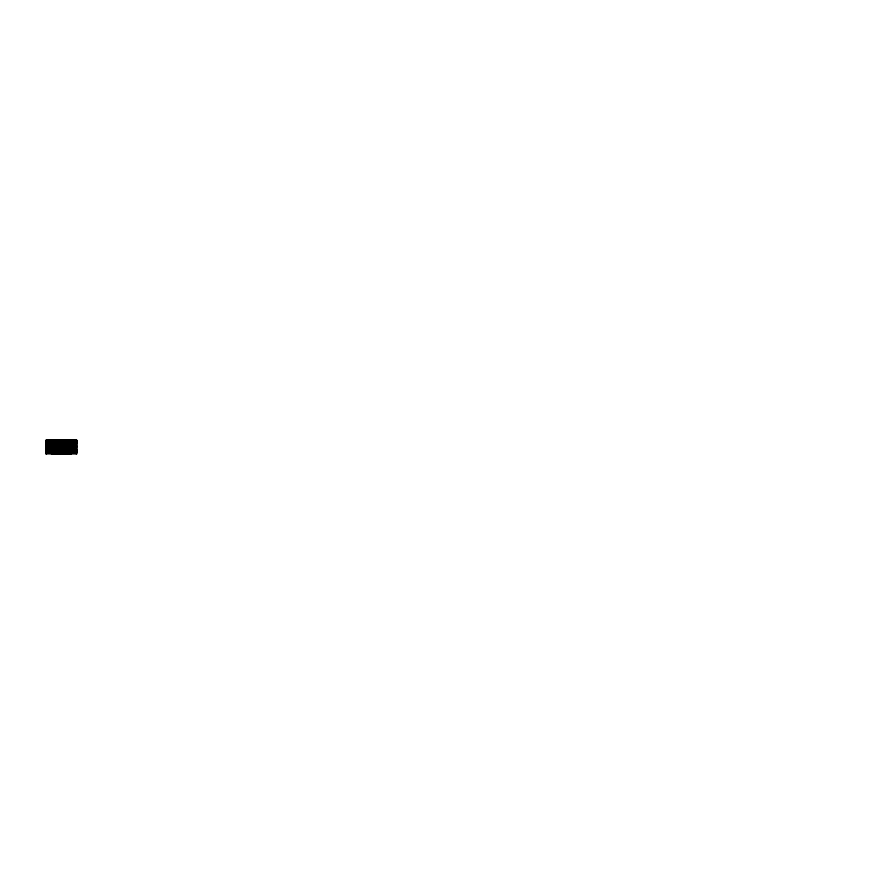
<?xml version="1.0" encoding="UTF-8"?>
<svg xmlns="http://www.w3.org/2000/svg" width="896" height="896" viewBox="0 0 896 896"><rect width="100%" height="100%" fill="white"/><g stroke="black" fill="none" stroke-linecap="round" stroke-linejoin="round"><path stroke-width="1.34" d="M71.266 442.098L71.266 440.877M71.4 442.176L71.4 440.731L71.4 442.299M46.021 440.317L76.81 440.35M46.099 440.474L76.72 440.518M46.099 440.91L76.72 440.955M46.01 441.146L51.688 441.056M71.154 441.134L76.798 441.045M46.021 441.291L76.81 441.235L46.01 441.056M76.72 442.019L46.021 442.31L51.688 442.03M71.154 442.019L76.798 442.019M46.01 442.12L76.81 442.21M46.021 443.15L76.81 442.994M46.11 443.24L76.81 443.274M46.11 444.125L76.81 443.968M46.01 444.954L76.81 444.942M46.01 445.928L76.72 445.917M46.021 446.163L76.81 446.118M46.021 447.048L76.72 446.891M46.11 447.138L76.81 447.182M76.72 448.011L46.11 448.022M46.11 449.086L76.81 449.042M46.021 449.837L76.81 449.814M46.021 450.061L76.81 450.016M46.021 450.811L76.81 450.789M46.021 451.046L76.81 450.99M51.688 451.786L46.021 451.786L76.81 452.054L71.154 451.774M46.021 451.875L76.81 451.965M46.021 452.85L51.688 452.76M71.154 452.838L76.81 452.894M46.021 453.88L76.81 453.914L76.798 440.149L46.01 440.171L46.021 453.936L46.11 440.518M51.43 454.048L71.4 454.138M76.72 452.749L46.021 452.76M46.547 440.518L46.558 453.936M76.283 453.914L76.272 440.317L76.272 440.899M61.634 440.518L61.645 453.925M61.197 440.518L61.197 453.925M51.419 440.742L51.419 442.187L51.419 440.754"/></g></svg>
